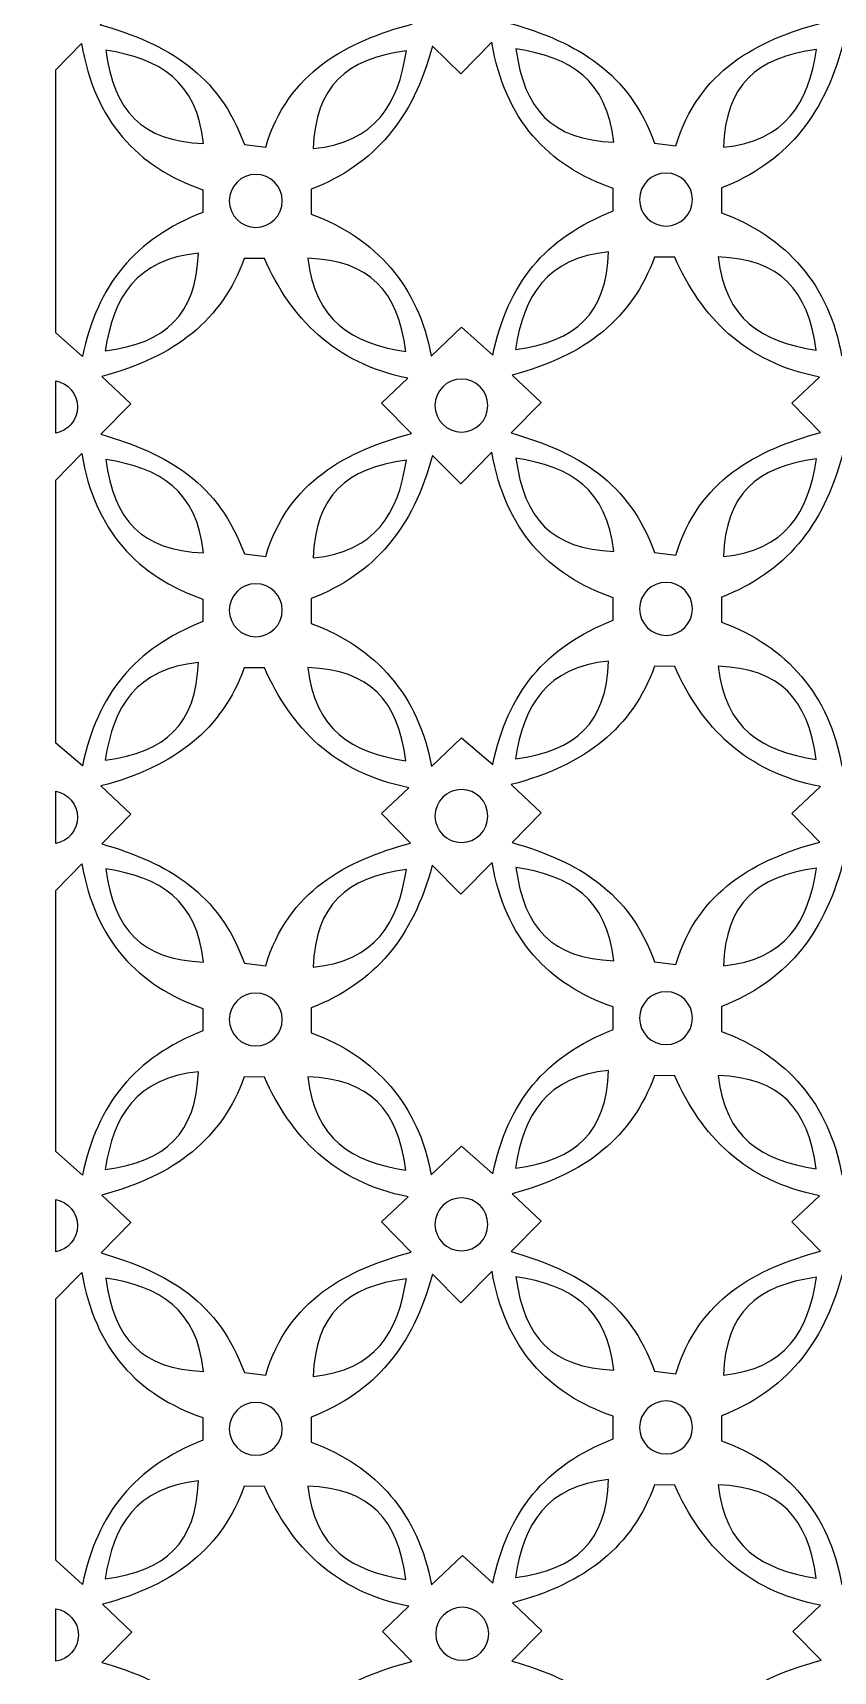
# Model space of a CAD drawing. Header units: centimetres. Extents: x 7.7 to 16.7, y -9 to 9.
# Drawn here: x 12.191 to 14.335, y -4.489 to -0.099 of the extents above; entities that cross this region are included whole.
import ezdxf

# ---------------------------------------------------------------- set-up
doc = ezdxf.new("R2010")
doc.units = ezdxf.units.CM
doc.header["$MEASUREMENT"] = 0
doc.layers.add('layer 1', color=7, linetype='Continuous')

msp = doc.modelspace()

# ---------------------------------------------------------------- linework, layer by layer
at = {"layer": 'layer 1', "color": 250}
for points, knots in [([(7.69314, -9.00021), (7.69314, -3.37172), (7.69314, 3.13452), (7.69314, 9.00077), (7.69314, 9.00077), (7.69314, 9.00077), (16.68501, 9.00077), (16.68501, 9.00077), (16.68501, 9.00077), (16.68501, 3.47841), (16.68501, -3.20635), (16.68501, -9.00021), (16.68501, -9.00021), (16.68501, -9.00021), (7.69314, -9.00021), (7.69314, -9.00021)], [0, 0, 0, 0, 0.2, 0.2, 0.2, 0.2, 0.4, 0.4, 0.4, 0.4, 0.6, 0.6, 0.6, 0.6, 1, 1, 1, 1]), ([(14.30346, -0.07327), (14.13047, -0.11994), (13.97404, -0.20131), (13.91393, -0.40214), (13.91393, -0.40214), (13.91393, -0.40214), (13.85691, -0.39559), (13.85691, -0.39559), (13.85691, -0.39559), (13.78819, -0.20585), (13.65191, -0.1265), (13.4706, -0.07443), (13.4706, -0.07443), (13.4706, -0.07443), (13.5528, 0.00879), (13.5528, 0.00879), (13.5528, 0.00879), (13.5528, 0.00879), (13.47697, 0.0805), (13.47697, 0.0805), (13.47697, 0.0805), (13.67412, 0.13333), (13.79693, 0.23248), (13.85668, 0.39633), (13.85668, 0.39633), (13.85668, 0.39633), (13.91062, 0.39613), (13.91062, 0.39613), (13.91062, 0.39613), (13.98139, 0.23602), (14.09751, 0.11474), (14.29646, 0.07514), (14.29646, 0.07514), (14.29646, 0.07514), (14.2247, 0.00701), (14.2247, 0.00701), (14.2247, 0.00701), (14.2247, 0.00701), (14.30346, -0.07327), (14.30346, -0.07327)], [0, 0, 0, 0, 0.0909091, 0.0909091, 0.0909091, 0.0909091, 0.1818182, 0.1818182, 0.1818182, 0.1818182, 0.2727273, 0.2727273, 0.2727273, 0.2727273, 0.3636364, 0.3636364, 0.3636364, 0.3636364, 0.4545455, 0.4545455, 0.4545455, 0.4545455, 0.5454545, 0.5454545, 0.5454545, 0.5454545, 0.6363636, 0.6363636, 0.6363636, 0.6363636, 0.7272727, 0.7272727, 0.7272727, 0.7272727, 0.8181818, 0.8181818, 0.8181818, 0.8181818, 1, 1, 1, 1]), ([(13.20696, -0.07613), (13.03285, -0.12268), (12.87505, -0.20384), (12.81462, -0.40576), (12.81462, -0.40576), (12.81462, -0.40576), (12.7576, -0.39921), (12.7576, -0.39921), (12.7576, -0.39921), (12.68888, -0.20947), (12.5526, -0.13012), (12.37129, -0.07805), (12.37129, -0.07805), (12.37129, -0.07805), (12.45349, 0.00517), (12.45349, 0.00517), (12.45349, 0.00517), (12.45349, 0.00517), (12.37766, 0.07688), (12.37766, 0.07688), (12.37766, 0.07688), (12.57481, 0.12972), (12.69762, 0.22887), (12.75737, 0.39272), (12.75737, 0.39272), (12.75737, 0.39272), (12.81131, 0.39251), (12.81131, 0.39251), (12.81131, 0.39251), (12.88171, 0.23324), (12.99699, 0.11242), (13.19402, 0.07217), (13.19402, 0.07217), (13.19402, 0.07217), (13.12539, 0.00701), (13.12539, 0.00701), (13.12539, 0.00701), (13.12539, 0.00701), (13.20696, -0.07613), (13.20696, -0.07613)], [0, 0, 0, 0, 0.0909091, 0.0909091, 0.0909091, 0.0909091, 0.1818182, 0.1818182, 0.1818182, 0.1818182, 0.2727273, 0.2727273, 0.2727273, 0.2727273, 0.3636364, 0.3636364, 0.3636364, 0.3636364, 0.4545455, 0.4545455, 0.4545455, 0.4545455, 0.5454545, 0.5454545, 0.5454545, 0.5454545, 0.6363636, 0.6363636, 0.6363636, 0.6363636, 0.7272727, 0.7272727, 0.7272727, 0.7272727, 0.8181818, 0.8181818, 0.8181818, 0.8181818, 1, 1, 1, 1]), ([(12.25201, -0.19883), (12.25201, -0.19883), (12.25201, -0.9031), (12.25201, -0.9031), (12.25201, -0.9031), (12.25201, -0.9031), (12.32389, -0.96711), (12.32389, -0.96711), (12.32389, -0.96711), (12.36379, -0.77522), (12.46319, -0.652), (12.64663, -0.58053), (12.64663, -0.58053), (12.64663, -0.58053), (12.64663, -0.51995), (12.64663, -0.51995), (12.64663, -0.51995), (12.47084, -0.4592), (12.35583, -0.33557), (12.32144, -0.12853), (12.32144, -0.12853), (12.32144, -0.12853), (12.25201, -0.19883), (12.25201, -0.19883)], [0, 0, 0, 0, 0.1428571, 0.1428571, 0.1428571, 0.1428571, 0.2857143, 0.2857143, 0.2857143, 0.2857143, 0.4285714, 0.4285714, 0.4285714, 0.4285714, 0.5714286, 0.5714286, 0.5714286, 0.5714286, 0.7142857, 0.7142857, 0.7142857, 0.7142857, 1, 1, 1, 1]), ([(13.25817, -0.96573), (13.22468, -0.77894), (13.10926, -0.64836), (12.93684, -0.58551), (12.93684, -0.58551), (12.93684, -0.58551), (12.9369, -0.51879), (12.9369, -0.51879), (12.9369, -0.51879), (13.10693, -0.45156), (13.20902, -0.33113), (13.26153, -0.13536), (13.26153, -0.13536), (13.26153, -0.13536), (13.3375, -0.20919), (13.3375, -0.20919), (13.3375, -0.20919), (13.3375, -0.20919), (13.42075, -0.12491), (13.42075, -0.12491), (13.42075, -0.12491), (13.45514, -0.33196), (13.57015, -0.45559), (13.74594, -0.51634), (13.74594, -0.51634), (13.74594, -0.51634), (13.74594, -0.57691), (13.74594, -0.57691), (13.74594, -0.57691), (13.5625, -0.64838), (13.46311, -0.7716), (13.4232, -0.96349), (13.4232, -0.96349), (13.4232, -0.96349), (13.33961, -0.88841), (13.33961, -0.88841), (13.33961, -0.88841), (13.33961, -0.88841), (13.25817, -0.96573), (13.25817, -0.96573)], [0, 0, 0, 0, 0.0909091, 0.0909091, 0.0909091, 0.0909091, 0.1818182, 0.1818182, 0.1818182, 0.1818182, 0.2727273, 0.2727273, 0.2727273, 0.2727273, 0.3636364, 0.3636364, 0.3636364, 0.3636364, 0.4545455, 0.4545455, 0.4545455, 0.4545455, 0.5454545, 0.5454545, 0.5454545, 0.5454545, 0.6363636, 0.6363636, 0.6363636, 0.6363636, 0.7272727, 0.7272727, 0.7272727, 0.7272727, 0.8181818, 0.8181818, 0.8181818, 0.8181818, 1, 1, 1, 1]), ([(14.35801, -0.96523), (14.32525, -0.77677), (14.20953, -0.64509), (14.03615, -0.58189), (14.03615, -0.58189), (14.03615, -0.58189), (14.03621, -0.51517), (14.03621, -0.51517), (14.03621, -0.51517), (14.20624, -0.44795), (14.30833, -0.32752), (14.36084, -0.13176), (14.36084, -0.13176), (14.36084, -0.13176), (14.43681, -0.20919), (14.43681, -0.20919), (14.43681, -0.20919), (14.43681, -0.20919), (14.52006, -0.12491), (14.52006, -0.12491), (14.52006, -0.12491), (14.55445, -0.33196), (14.66946, -0.45559), (14.84525, -0.51634), (14.84525, -0.51634), (14.84525, -0.51634), (14.84525, -0.57691), (14.84525, -0.57691), (14.84525, -0.57691), (14.66181, -0.64838), (14.56241, -0.7716), (14.52251, -0.96349), (14.52251, -0.96349), (14.52251, -0.96349), (14.43892, -0.88841), (14.43892, -0.88841), (14.43892, -0.88841), (14.43892, -0.88841), (14.35801, -0.96523), (14.35801, -0.96523)], [0, 0, 0, 0, 0.0909091, 0.0909091, 0.0909091, 0.0909091, 0.1818182, 0.1818182, 0.1818182, 0.1818182, 0.2727273, 0.2727273, 0.2727273, 0.2727273, 0.3636364, 0.3636364, 0.3636364, 0.3636364, 0.4545455, 0.4545455, 0.4545455, 0.4545455, 0.5454545, 0.5454545, 0.5454545, 0.5454545, 0.6363636, 0.6363636, 0.6363636, 0.6363636, 0.7272727, 0.7272727, 0.7272727, 0.7272727, 0.8181818, 0.8181818, 0.8181818, 0.8181818, 1, 1, 1, 1]), ([(12.38596, -0.14616), (12.53147, -0.16872), (12.63018, -0.22884), (12.64823, -0.39603), (12.64823, -0.39603), (12.48169, -0.38954), (12.4077, -0.30901), (12.38596, -0.14616)], [0, 0, 0, 0, 0.3333333, 0.3333333, 0.3333333, 0.3333333, 1, 1, 1, 1]), ([(13.19173, -0.14765), (13.16917, -0.29317), (13.10905, -0.39187), (12.94186, -0.40992), (12.94186, -0.40992), (12.94835, -0.24339), (13.02887, -0.16939), (13.19173, -0.14765)], [0, 0, 0, 0, 0.3333333, 0.3333333, 0.3333333, 0.3333333, 1, 1, 1, 1]), ([(13.48526, -0.14254), (13.63078, -0.1651), (13.72949, -0.22522), (13.74754, -0.39241), (13.74754, -0.39241), (13.581, -0.38593), (13.50701, -0.3054), (13.48526, -0.14254)], [0, 0, 0, 0, 0.3333333, 0.3333333, 0.3333333, 0.3333333, 1, 1, 1, 1]), ([(14.29104, -0.14403), (14.26848, -0.28955), (14.20836, -0.38826), (14.04117, -0.40631), (14.04117, -0.40631), (14.04766, -0.23977), (14.12819, -0.16578), (14.29104, -0.14403)], [0, 0, 0, 0, 0.3333333, 0.3333333, 0.3333333, 0.3333333, 1, 1, 1, 1]), ([(12.71717, -0.54989), (12.71717, -0.51082), (12.74903, -0.47895), (12.78811, -0.47895), (12.78811, -0.47895), (12.82718, -0.47895), (12.85904, -0.51082), (12.85904, -0.54989), (12.85904, -0.54989), (12.85904, -0.58896), (12.82718, -0.62082), (12.78811, -0.62082), (12.78811, -0.62082), (12.74903, -0.62082), (12.71717, -0.58896), (12.71717, -0.54989)], [0, 0, 0, 0, 0.2, 0.2, 0.2, 0.2, 0.4, 0.4, 0.4, 0.4, 0.6, 0.6, 0.6, 0.6, 1, 1, 1, 1]), ([(13.81648, -0.54627), (13.81648, -0.5072), (13.84834, -0.47533), (13.88742, -0.47533), (13.88742, -0.47533), (13.92649, -0.47533), (13.95835, -0.5072), (13.95835, -0.54627), (13.95835, -0.54627), (13.95835, -0.58534), (13.92649, -0.61721), (13.88742, -0.61721), (13.88742, -0.61721), (13.84834, -0.61721), (13.81648, -0.58534), (13.81648, -0.54627)], [0, 0, 0, 0, 0.2, 0.2, 0.2, 0.2, 0.4, 0.4, 0.4, 0.4, 0.6, 0.6, 0.6, 0.6, 1, 1, 1, 1]), ([(12.38447, -0.95194), (12.40703, -0.80642), (12.46715, -0.70771), (12.63434, -0.68966), (12.63434, -0.68966), (12.62785, -0.8562), (12.54732, -0.93019), (12.38447, -0.95194)], [0, 0, 0, 0, 0.3333333, 0.3333333, 0.3333333, 0.3333333, 1, 1, 1, 1]), ([(14.30168, -1.17027), (14.1294, -1.21702), (13.97383, -1.29852), (13.91393, -1.49866), (13.91393, -1.49866), (13.91393, -1.49866), (13.85691, -1.49211), (13.85691, -1.49211), (13.85691, -1.49211), (13.78841, -1.30298), (13.65278, -1.22353), (13.47236, -1.17146), (13.47236, -1.17146), (13.47236, -1.17146), (13.5528, -1.09002), (13.5528, -1.09002), (13.5528, -1.09002), (13.5528, -1.09002), (13.47508, -1.01652), (13.47508, -1.01652), (13.47508, -1.01652), (13.67333, -0.96382), (13.79674, -0.86456), (13.85668, -0.70018), (13.85668, -0.70018), (13.85668, -0.70018), (13.91062, -0.70039), (13.91062, -0.70039), (13.91062, -0.70039), (13.98163, -0.86104), (14.09829, -0.98258), (14.29846, -1.02176), (14.29846, -1.02176), (14.29846, -1.02176), (14.2247, -1.0918), (14.2247, -1.0918), (14.2247, -1.0918), (14.2247, -1.0918), (14.30168, -1.17027), (14.30168, -1.17027)], [0, 0, 0, 0, 0.0909091, 0.0909091, 0.0909091, 0.0909091, 0.1818182, 0.1818182, 0.1818182, 0.1818182, 0.2727273, 0.2727273, 0.2727273, 0.2727273, 0.3636364, 0.3636364, 0.3636364, 0.3636364, 0.4545455, 0.4545455, 0.4545455, 0.4545455, 0.5454545, 0.5454545, 0.5454545, 0.5454545, 0.6363636, 0.6363636, 0.6363636, 0.6363636, 0.7272727, 0.7272727, 0.7272727, 0.7272727, 0.8181818, 0.8181818, 0.8181818, 0.8181818, 1, 1, 1, 1]), ([(13.48378, -0.94832), (13.50634, -0.8028), (13.56646, -0.70409), (13.73365, -0.68604), (13.73365, -0.68604), (13.72716, -0.85258), (13.64663, -0.92657), (13.48378, -0.94832)], [0, 0, 0, 0, 0.3333333, 0.3333333, 0.3333333, 0.3333333, 1, 1, 1, 1]), ([(14.28955, -0.9498), (14.14404, -0.92725), (14.04533, -0.86713), (14.02727, -0.69994), (14.02727, -0.69994), (14.19382, -0.70642), (14.26781, -0.78695), (14.28955, -0.9498)], [0, 0, 0, 0, 0.3333333, 0.3333333, 0.3333333, 0.3333333, 1, 1, 1, 1]), ([(13.20518, -1.17313), (13.03178, -1.21976), (12.87484, -1.30105), (12.81462, -1.50228), (12.81462, -1.50228), (12.81462, -1.50228), (12.7576, -1.49573), (12.7576, -1.49573), (12.7576, -1.49573), (12.6891, -1.3066), (12.55347, -1.22715), (12.37305, -1.17508), (12.37305, -1.17508), (12.37305, -1.17508), (12.45349, -1.09364), (12.45349, -1.09364), (12.45349, -1.09364), (12.45349, -1.09364), (12.37577, -1.02014), (12.37577, -1.02014), (12.37577, -1.02014), (12.57402, -0.96743), (12.69743, -0.86818), (12.75737, -0.7038), (12.75737, -0.7038), (12.75737, -0.7038), (12.81131, -0.70401), (12.81131, -0.70401), (12.81131, -0.70401), (12.88194, -0.86381), (12.99775, -0.98491), (13.196, -1.02476), (13.196, -1.02476), (13.196, -1.02476), (13.12539, -1.0918), (13.12539, -1.0918), (13.12539, -1.0918), (13.12539, -1.0918), (13.20518, -1.17313), (13.20518, -1.17313)], [0, 0, 0, 0, 0.0909091, 0.0909091, 0.0909091, 0.0909091, 0.1818182, 0.1818182, 0.1818182, 0.1818182, 0.2727273, 0.2727273, 0.2727273, 0.2727273, 0.3636364, 0.3636364, 0.3636364, 0.3636364, 0.4545455, 0.4545455, 0.4545455, 0.4545455, 0.5454545, 0.5454545, 0.5454545, 0.5454545, 0.6363636, 0.6363636, 0.6363636, 0.6363636, 0.7272727, 0.7272727, 0.7272727, 0.7272727, 0.8181818, 0.8181818, 0.8181818, 0.8181818, 1, 1, 1, 1]), ([(13.19024, -0.95342), (13.04473, -0.93087), (12.94602, -0.87075), (12.92796, -0.70355), (12.92796, -0.70355), (13.09451, -0.71004), (13.1685, -0.79057), (13.19024, -0.95342)], [0, 0, 0, 0, 0.3333333, 0.3333333, 0.3333333, 0.3333333, 1, 1, 1, 1]), ([(12.25201, -1.03196), (12.25201, -1.03196), (12.25201, -1.17171), (12.25201, -1.17171), (12.25201, -1.17171), (12.28529, -1.16589), (12.31072, -1.13674), (12.31072, -1.10183), (12.31072, -1.10183), (12.31072, -1.06692), (12.28529, -1.03778), (12.25201, -1.03196)], [0, 0, 0, 0, 0.25, 0.25, 0.25, 0.25, 0.5, 0.5, 0.5, 0.5, 1, 1, 1, 1]), ([(13.26816, -1.09821), (13.26816, -1.05914), (13.30002, -1.02727), (13.3391, -1.02727), (13.3391, -1.02727), (13.37817, -1.02727), (13.41003, -1.05914), (13.41003, -1.09821), (13.41003, -1.09821), (13.41003, -1.13728), (13.37817, -1.16915), (13.3391, -1.16915), (13.3391, -1.16915), (13.30002, -1.16915), (13.26816, -1.13728), (13.26816, -1.09821)], [0, 0, 0, 0, 0.2, 0.2, 0.2, 0.2, 0.4, 0.4, 0.4, 0.4, 0.6, 0.6, 0.6, 0.6, 1, 1, 1, 1]), ([(12.25201, -1.29764), (12.25201, -1.29764), (12.25201, -2.00265), (12.25201, -2.00265), (12.25201, -2.00265), (12.25201, -2.00265), (12.32389, -2.06363), (12.32389, -2.06363), (12.32389, -2.06363), (12.36379, -1.87173), (12.46319, -1.74852), (12.64663, -1.67705), (12.64663, -1.67705), (12.64663, -1.67705), (12.64663, -1.61647), (12.64663, -1.61647), (12.64663, -1.61647), (12.4714, -1.55591), (12.35656, -1.43286), (12.32177, -1.227), (12.32177, -1.227), (12.32177, -1.227), (12.25201, -1.29764), (12.25201, -1.29764)], [0, 0, 0, 0, 0.1428571, 0.1428571, 0.1428571, 0.1428571, 0.2857143, 0.2857143, 0.2857143, 0.2857143, 0.4285714, 0.4285714, 0.4285714, 0.4285714, 0.5714286, 0.5714286, 0.5714286, 0.5714286, 0.7142857, 0.7142857, 0.7142857, 0.7142857, 1, 1, 1, 1]), ([(13.25862, -2.06486), (13.22573, -1.87667), (13.11006, -1.74517), (12.93684, -1.68202), (12.93684, -1.68202), (12.93684, -1.68202), (12.9369, -1.61531), (12.9369, -1.61531), (12.9369, -1.61531), (13.10693, -1.54808), (13.20902, -1.42765), (13.26153, -1.23188), (13.26153, -1.23188), (13.26153, -1.23188), (13.3375, -1.308), (13.3375, -1.308), (13.3375, -1.308), (13.3375, -1.308), (13.42108, -1.22338), (13.42108, -1.22338), (13.42108, -1.22338), (13.45587, -1.42924), (13.57071, -1.5523), (13.74594, -1.61286), (13.74594, -1.61286), (13.74594, -1.61286), (13.74594, -1.67343), (13.74594, -1.67343), (13.74594, -1.67343), (13.5625, -1.7449), (13.46311, -1.86812), (13.4232, -2.06001), (13.4232, -2.06001), (13.4232, -2.06001), (13.33961, -1.98796), (13.33961, -1.98796), (13.33961, -1.98796), (13.33961, -1.98796), (13.25862, -2.06486), (13.25862, -2.06486)], [0, 0, 0, 0, 0.0909091, 0.0909091, 0.0909091, 0.0909091, 0.1818182, 0.1818182, 0.1818182, 0.1818182, 0.2727273, 0.2727273, 0.2727273, 0.2727273, 0.3636364, 0.3636364, 0.3636364, 0.3636364, 0.4545455, 0.4545455, 0.4545455, 0.4545455, 0.5454545, 0.5454545, 0.5454545, 0.5454545, 0.6363636, 0.6363636, 0.6363636, 0.6363636, 0.7272727, 0.7272727, 0.7272727, 0.7272727, 0.8181818, 0.8181818, 0.8181818, 0.8181818, 1, 1, 1, 1]), ([(14.35846, -2.06435), (14.32631, -1.8745), (14.21033, -1.7419), (14.03615, -1.67841), (14.03615, -1.67841), (14.03615, -1.67841), (14.03621, -1.61169), (14.03621, -1.61169), (14.03621, -1.61169), (14.20571, -1.54467), (14.3077, -1.42477), (14.36035, -1.23007), (14.36035, -1.23007), (14.36035, -1.23007), (14.43681, -1.308), (14.43681, -1.308), (14.43681, -1.308), (14.43681, -1.308), (14.52039, -1.22338), (14.52039, -1.22338), (14.52039, -1.22338), (14.55518, -1.42924), (14.67002, -1.5523), (14.84525, -1.61286), (14.84525, -1.61286), (14.84525, -1.61286), (14.84525, -1.67343), (14.84525, -1.67343), (14.84525, -1.67343), (14.66181, -1.7449), (14.56241, -1.86812), (14.52251, -2.06001), (14.52251, -2.06001), (14.52251, -2.06001), (14.43892, -1.98796), (14.43892, -1.98796), (14.43892, -1.98796), (14.43892, -1.98796), (14.35846, -2.06435), (14.35846, -2.06435)], [0, 0, 0, 0, 0.0909091, 0.0909091, 0.0909091, 0.0909091, 0.1818182, 0.1818182, 0.1818182, 0.1818182, 0.2727273, 0.2727273, 0.2727273, 0.2727273, 0.3636364, 0.3636364, 0.3636364, 0.3636364, 0.4545455, 0.4545455, 0.4545455, 0.4545455, 0.5454545, 0.5454545, 0.5454545, 0.5454545, 0.6363636, 0.6363636, 0.6363636, 0.6363636, 0.7272727, 0.7272727, 0.7272727, 0.7272727, 0.8181818, 0.8181818, 0.8181818, 0.8181818, 1, 1, 1, 1]), ([(12.38596, -1.24268), (12.53147, -1.26524), (12.63018, -1.32535), (12.64823, -1.49255), (12.64823, -1.49255), (12.48169, -1.48606), (12.4077, -1.40553), (12.38596, -1.24268)], [0, 0, 0, 0, 0.3333333, 0.3333333, 0.3333333, 0.3333333, 1, 1, 1, 1]), ([(13.19173, -1.24417), (13.16917, -1.38969), (13.10905, -1.48839), (12.94186, -1.50644), (12.94186, -1.50644), (12.94835, -1.33991), (13.02887, -1.26591), (13.19173, -1.24417)], [0, 0, 0, 0, 0.3333333, 0.3333333, 0.3333333, 0.3333333, 1, 1, 1, 1]), ([(13.48526, -1.23906), (13.63078, -1.26162), (13.72949, -1.32174), (13.74754, -1.48893), (13.74754, -1.48893), (13.581, -1.48244), (13.50701, -1.40191), (13.48526, -1.23906)], [0, 0, 0, 0, 0.3333333, 0.3333333, 0.3333333, 0.3333333, 1, 1, 1, 1]), ([(14.29104, -1.24055), (14.26848, -1.38607), (14.20836, -1.48478), (14.04117, -1.50283), (14.04117, -1.50283), (14.04766, -1.33629), (14.12819, -1.26229), (14.29104, -1.24055)], [0, 0, 0, 0, 0.3333333, 0.3333333, 0.3333333, 0.3333333, 1, 1, 1, 1]), ([(12.71717, -1.64641), (12.71717, -1.60733), (12.74903, -1.57547), (12.78811, -1.57547), (12.78811, -1.57547), (12.82718, -1.57547), (12.85904, -1.60733), (12.85904, -1.64641), (12.85904, -1.64641), (12.85904, -1.68548), (12.82718, -1.71734), (12.78811, -1.71734), (12.78811, -1.71734), (12.74903, -1.71734), (12.71717, -1.68548), (12.71717, -1.64641)], [0, 0, 0, 0, 0.2, 0.2, 0.2, 0.2, 0.4, 0.4, 0.4, 0.4, 0.6, 0.6, 0.6, 0.6, 1, 1, 1, 1]), ([(13.81648, -1.64279), (13.81648, -1.60372), (13.84834, -1.57185), (13.88742, -1.57185), (13.88742, -1.57185), (13.92649, -1.57185), (13.95835, -1.60372), (13.95835, -1.64279), (13.95835, -1.64279), (13.95835, -1.68186), (13.92649, -1.71373), (13.88742, -1.71373), (13.88742, -1.71373), (13.84834, -1.71373), (13.81648, -1.68186), (13.81648, -1.64279)], [0, 0, 0, 0, 0.2, 0.2, 0.2, 0.2, 0.4, 0.4, 0.4, 0.4, 0.6, 0.6, 0.6, 0.6, 1, 1, 1, 1]), ([(12.38447, -2.04846), (12.40703, -1.90293), (12.46715, -1.80423), (12.63434, -1.78618), (12.63434, -1.78618), (12.62785, -1.95272), (12.54732, -2.02671), (12.38447, -2.04846)], [0, 0, 0, 0, 0.3333333, 0.3333333, 0.3333333, 0.3333333, 1, 1, 1, 1]), ([(14.29934, -2.26743), (14.12799, -2.31428), (13.97356, -2.39594), (13.91393, -2.59517), (13.91393, -2.59517), (13.91393, -2.59517), (13.85691, -2.58863), (13.85691, -2.58863), (13.85691, -2.58863), (13.7887, -2.40031), (13.65395, -2.32074), (13.47469, -2.26865), (13.47469, -2.26865), (13.47469, -2.26865), (13.5528, -2.18957), (13.5528, -2.18957), (13.5528, -2.18957), (13.5528, -2.18957), (13.47257, -2.1137), (13.47257, -2.1137), (13.47257, -2.1137), (13.6723, -2.06117), (13.79648, -1.96177), (13.85668, -1.7967), (13.85668, -1.7967), (13.85668, -1.7967), (13.91062, -1.79691), (13.91062, -1.79691), (13.91062, -1.79691), (13.98194, -1.95827), (14.09933, -2.08016), (14.30112, -2.11879), (14.30112, -2.11879), (14.30112, -2.11879), (14.2247, -2.19135), (14.2247, -2.19135), (14.2247, -2.19135), (14.2247, -2.19135), (14.29934, -2.26743), (14.29934, -2.26743)], [0, 0, 0, 0, 0.0909091, 0.0909091, 0.0909091, 0.0909091, 0.1818182, 0.1818182, 0.1818182, 0.1818182, 0.2727273, 0.2727273, 0.2727273, 0.2727273, 0.3636364, 0.3636364, 0.3636364, 0.3636364, 0.4545455, 0.4545455, 0.4545455, 0.4545455, 0.5454545, 0.5454545, 0.5454545, 0.5454545, 0.6363636, 0.6363636, 0.6363636, 0.6363636, 0.7272727, 0.7272727, 0.7272727, 0.7272727, 0.8181818, 0.8181818, 0.8181818, 0.8181818, 1, 1, 1, 1]), ([(13.48378, -2.04484), (13.50634, -1.89932), (13.56646, -1.80061), (13.73365, -1.78256), (13.73365, -1.78256), (13.72716, -1.9491), (13.64663, -2.02309), (13.48378, -2.04484)], [0, 0, 0, 0, 0.3333333, 0.3333333, 0.3333333, 0.3333333, 1, 1, 1, 1]), ([(14.28955, -2.04632), (14.14404, -2.02377), (14.04533, -1.96365), (14.02727, -1.79645), (14.02727, -1.79645), (14.19382, -1.80294), (14.26781, -1.88347), (14.28955, -2.04632)], [0, 0, 0, 0, 0.3333333, 0.3333333, 0.3333333, 0.3333333, 1, 1, 1, 1]), ([(13.20282, -2.27028), (13.03036, -2.31701), (12.87457, -2.39848), (12.81462, -2.59879), (12.81462, -2.59879), (12.81462, -2.59879), (12.7576, -2.59225), (12.7576, -2.59225), (12.7576, -2.59225), (12.68939, -2.40393), (12.55464, -2.32436), (12.37538, -2.27227), (12.37538, -2.27227), (12.37538, -2.27227), (12.45349, -2.19319), (12.45349, -2.19319), (12.45349, -2.19319), (12.45349, -2.19319), (12.37326, -2.11732), (12.37326, -2.11732), (12.37326, -2.11732), (12.57299, -2.06479), (12.69718, -1.96538), (12.75737, -1.80032), (12.75737, -1.80032), (12.75737, -1.80032), (12.81131, -1.80053), (12.81131, -1.80053), (12.81131, -1.80053), (12.88225, -1.96104), (12.99878, -2.08251), (13.19863, -2.1218), (13.19863, -2.1218), (13.19863, -2.1218), (13.12539, -2.19135), (13.12539, -2.19135), (13.12539, -2.19135), (13.12539, -2.19135), (13.20282, -2.27028), (13.20282, -2.27028)], [0, 0, 0, 0, 0.0909091, 0.0909091, 0.0909091, 0.0909091, 0.1818182, 0.1818182, 0.1818182, 0.1818182, 0.2727273, 0.2727273, 0.2727273, 0.2727273, 0.3636364, 0.3636364, 0.3636364, 0.3636364, 0.4545455, 0.4545455, 0.4545455, 0.4545455, 0.5454545, 0.5454545, 0.5454545, 0.5454545, 0.6363636, 0.6363636, 0.6363636, 0.6363636, 0.7272727, 0.7272727, 0.7272727, 0.7272727, 0.8181818, 0.8181818, 0.8181818, 0.8181818, 1, 1, 1, 1]), ([(13.19024, -2.04994), (13.04473, -2.02738), (12.94602, -1.96727), (12.92796, -1.80007), (12.92796, -1.80007), (13.09451, -1.80656), (13.1685, -1.88709), (13.19024, -2.04994)], [0, 0, 0, 0, 0.3333333, 0.3333333, 0.3333333, 0.3333333, 1, 1, 1, 1]), ([(12.25201, -2.13151), (12.25201, -2.13151), (12.25201, -2.27126), (12.25201, -2.27126), (12.25201, -2.27126), (12.28529, -2.26544), (12.31072, -2.23629), (12.31072, -2.20138), (12.31072, -2.20138), (12.31072, -2.16647), (12.28529, -2.13733), (12.25201, -2.13151)], [0, 0, 0, 0, 0.25, 0.25, 0.25, 0.25, 0.5, 0.5, 0.5, 0.5, 1, 1, 1, 1]), ([(13.26816, -2.19776), (13.26816, -2.15869), (13.30002, -2.12682), (13.3391, -2.12682), (13.3391, -2.12682), (13.37817, -2.12682), (13.41003, -2.15869), (13.41003, -2.19776), (13.41003, -2.19776), (13.41003, -2.23683), (13.37817, -2.2687), (13.3391, -2.2687), (13.3391, -2.2687), (13.30002, -2.2687), (13.26816, -2.23683), (13.26816, -2.19776)], [0, 0, 0, 0, 0.2, 0.2, 0.2, 0.2, 0.4, 0.4, 0.4, 0.4, 0.6, 0.6, 0.6, 0.6, 1, 1, 1, 1]), ([(12.25201, -2.39718), (12.25201, -2.39718), (12.25201, -3.09661), (12.25201, -3.09661), (12.25201, -3.09661), (12.25201, -3.09661), (12.32389, -3.16015), (12.32389, -3.16015), (12.32389, -3.16015), (12.36379, -2.96825), (12.46319, -2.84503), (12.64663, -2.77356), (12.64663, -2.77356), (12.64663, -2.77356), (12.64663, -2.71299), (12.64663, -2.71299), (12.64663, -2.71299), (12.47213, -2.65268), (12.35753, -2.53041), (12.32222, -2.32609), (12.32222, -2.32609), (12.32222, -2.32609), (12.25201, -2.39718), (12.25201, -2.39718)], [0, 0, 0, 0, 0.1428571, 0.1428571, 0.1428571, 0.1428571, 0.2857143, 0.2857143, 0.2857143, 0.2857143, 0.4285714, 0.4285714, 0.4285714, 0.4285714, 0.5714286, 0.5714286, 0.5714286, 0.5714286, 0.7142857, 0.7142857, 0.7142857, 0.7142857, 1, 1, 1, 1]), ([(13.25824, -3.15917), (13.22484, -2.97216), (13.10939, -2.84144), (12.93684, -2.77854), (12.93684, -2.77854), (12.93684, -2.77854), (12.9369, -2.71182), (12.9369, -2.71182), (12.9369, -2.71182), (13.10654, -2.64475), (13.20855, -2.52472), (13.26116, -2.32974), (13.26116, -2.32974), (13.26116, -2.32974), (13.3375, -2.40755), (13.3375, -2.40755), (13.3375, -2.40755), (13.3375, -2.40755), (13.42153, -2.32248), (13.42153, -2.32248), (13.42153, -2.32248), (13.45684, -2.52679), (13.57144, -2.64906), (13.74594, -2.70937), (13.74594, -2.70937), (13.74594, -2.70937), (13.74594, -2.76995), (13.74594, -2.76995), (13.74594, -2.76995), (13.5625, -2.84142), (13.46311, -2.96463), (13.4232, -3.15653), (13.4232, -3.15653), (13.4232, -3.15653), (13.33961, -3.08192), (13.33961, -3.08192), (13.33961, -3.08192), (13.33961, -3.08192), (13.25824, -3.15917), (13.25824, -3.15917)], [0, 0, 0, 0, 0.0909091, 0.0909091, 0.0909091, 0.0909091, 0.1818182, 0.1818182, 0.1818182, 0.1818182, 0.2727273, 0.2727273, 0.2727273, 0.2727273, 0.3636364, 0.3636364, 0.3636364, 0.3636364, 0.4545455, 0.4545455, 0.4545455, 0.4545455, 0.5454545, 0.5454545, 0.5454545, 0.5454545, 0.6363636, 0.6363636, 0.6363636, 0.6363636, 0.7272727, 0.7272727, 0.7272727, 0.7272727, 0.8181818, 0.8181818, 0.8181818, 0.8181818, 1, 1, 1, 1]), ([(14.52272, -3.15555), (14.52272, -3.15555), (14.5201, -3.15868), (14.5201, -3.15868), (14.5201, -3.15868), (14.5201, -3.15868), (14.43892, -3.08192), (14.43892, -3.08192), (14.43892, -3.08192), (14.43892, -3.08192), (14.35808, -3.15866), (14.35808, -3.15866), (14.35808, -3.15866), (14.32541, -2.96999), (14.20965, -2.83817), (14.03615, -2.77492), (14.03615, -2.77492), (14.03615, -2.77492), (14.03621, -2.7082), (14.03621, -2.7082), (14.03621, -2.7082), (14.20502, -2.64146), (14.30686, -2.52226), (14.3597, -2.32896), (14.3597, -2.32896), (14.3597, -2.32896), (14.43681, -2.40755), (14.43681, -2.40755), (14.43681, -2.40755), (14.43681, -2.40755), (14.52084, -2.32248), (14.52084, -2.32248), (14.52084, -2.32248), (14.55615, -2.52679), (14.67075, -2.64906), (14.84525, -2.70937), (14.84525, -2.70937), (14.84525, -2.70937), (14.84525, -2.76995), (14.84525, -2.76995), (14.84525, -2.76995), (14.66212, -2.84129), (14.56276, -2.96422), (14.52272, -3.15555)], [0, 0, 0, 0, 0.0833333, 0.0833333, 0.0833333, 0.0833333, 0.1666667, 0.1666667, 0.1666667, 0.1666667, 0.25, 0.25, 0.25, 0.25, 0.3333333, 0.3333333, 0.3333333, 0.3333333, 0.4166667, 0.4166667, 0.4166667, 0.4166667, 0.5, 0.5, 0.5, 0.5, 0.5833333, 0.5833333, 0.5833333, 0.5833333, 0.6666667, 0.6666667, 0.6666667, 0.6666667, 0.75, 0.75, 0.75, 0.75, 0.8333333, 0.8333333, 0.8333333, 0.8333333, 1, 1, 1, 1]), ([(12.38596, -2.3392), (12.53147, -2.36175), (12.63018, -2.42187), (12.64823, -2.58906), (12.64823, -2.58906), (12.48169, -2.58258), (12.4077, -2.50205), (12.38596, -2.3392)], [0, 0, 0, 0, 0.3333333, 0.3333333, 0.3333333, 0.3333333, 1, 1, 1, 1]), ([(13.19173, -2.34068), (13.16917, -2.4862), (13.10905, -2.58491), (12.94186, -2.60296), (12.94186, -2.60296), (12.94835, -2.43642), (13.02887, -2.36243), (13.19173, -2.34068)], [0, 0, 0, 0, 0.3333333, 0.3333333, 0.3333333, 0.3333333, 1, 1, 1, 1]), ([(13.48526, -2.33558), (13.63078, -2.35814), (13.72949, -2.41825), (13.74754, -2.58545), (13.74754, -2.58545), (13.581, -2.57896), (13.50701, -2.49843), (13.48526, -2.33558)], [0, 0, 0, 0, 0.3333333, 0.3333333, 0.3333333, 0.3333333, 1, 1, 1, 1]), ([(14.29104, -2.33707), (14.26848, -2.48258), (14.20836, -2.58129), (14.04117, -2.59934), (14.04117, -2.59934), (14.04766, -2.4328), (14.12819, -2.35881), (14.29104, -2.33707)], [0, 0, 0, 0, 0.3333333, 0.3333333, 0.3333333, 0.3333333, 1, 1, 1, 1]), ([(12.71717, -2.74293), (12.71717, -2.70385), (12.74903, -2.67199), (12.78811, -2.67199), (12.78811, -2.67199), (12.82718, -2.67199), (12.85904, -2.70385), (12.85904, -2.74293), (12.85904, -2.74293), (12.85904, -2.782), (12.82718, -2.81386), (12.78811, -2.81386), (12.78811, -2.81386), (12.74903, -2.81386), (12.71717, -2.782), (12.71717, -2.74293)], [0, 0, 0, 0, 0.2, 0.2, 0.2, 0.2, 0.4, 0.4, 0.4, 0.4, 0.6, 0.6, 0.6, 0.6, 1, 1, 1, 1]), ([(13.81648, -2.73931), (13.81648, -2.70023), (13.84834, -2.66837), (13.88742, -2.66837), (13.88742, -2.66837), (13.92649, -2.66837), (13.95835, -2.70023), (13.95835, -2.73931), (13.95835, -2.73931), (13.95835, -2.77838), (13.92649, -2.81024), (13.88742, -2.81024), (13.88742, -2.81024), (13.84834, -2.81024), (13.81648, -2.77838), (13.81648, -2.73931)], [0, 0, 0, 0, 0.2, 0.2, 0.2, 0.2, 0.4, 0.4, 0.4, 0.4, 0.6, 0.6, 0.6, 0.6, 1, 1, 1, 1]), ([(13.20482, -3.36626), (13.03156, -3.41291), (12.8748, -3.49423), (12.81462, -3.69531), (12.81462, -3.69531), (12.81462, -3.69531), (12.7576, -3.68877), (12.7576, -3.68877), (12.7576, -3.68877), (12.68914, -3.49976), (12.55365, -3.42029), (12.37341, -3.36822), (12.37341, -3.36822), (12.37341, -3.36822), (12.45349, -3.28714), (12.45349, -3.28714), (12.45349, -3.28714), (12.45349, -3.28714), (12.37538, -3.21328), (12.37538, -3.21328), (12.37538, -3.21328), (12.57386, -3.1606), (12.69739, -3.06132), (12.75737, -2.89684), (12.75737, -2.89684), (12.75737, -2.89684), (12.81131, -2.89705), (12.81131, -2.89705), (12.81131, -2.89705), (12.88199, -3.05695), (12.99791, -3.17812), (13.19641, -3.21788), (13.19641, -3.21788), (13.19641, -3.21788), (13.12539, -3.2853), (13.12539, -3.2853), (13.12539, -3.2853), (13.12539, -3.2853), (13.20482, -3.36626), (13.20482, -3.36626)], [0, 0, 0, 0, 0.0909091, 0.0909091, 0.0909091, 0.0909091, 0.1818182, 0.1818182, 0.1818182, 0.1818182, 0.2727273, 0.2727273, 0.2727273, 0.2727273, 0.3636364, 0.3636364, 0.3636364, 0.3636364, 0.4545455, 0.4545455, 0.4545455, 0.4545455, 0.5454545, 0.5454545, 0.5454545, 0.5454545, 0.6363636, 0.6363636, 0.6363636, 0.6363636, 0.7272727, 0.7272727, 0.7272727, 0.7272727, 0.8181818, 0.8181818, 0.8181818, 0.8181818, 1, 1, 1, 1]), ([(12.38447, -3.14497), (12.40703, -2.99945), (12.46715, -2.90075), (12.63434, -2.88269), (12.63434, -2.88269), (12.62785, -3.04923), (12.54732, -3.12323), (12.38447, -3.14497)], [0, 0, 0, 0, 0.3333333, 0.3333333, 0.3333333, 0.3333333, 1, 1, 1, 1]), ([(13.19024, -3.14646), (13.04473, -3.1239), (12.94602, -3.06378), (12.92796, -2.89659), (12.92796, -2.89659), (13.09451, -2.90307), (13.1685, -2.9836), (13.19024, -3.14646)], [0, 0, 0, 0, 0.3333333, 0.3333333, 0.3333333, 0.3333333, 1, 1, 1, 1]), ([(14.30132, -3.3634), (14.12918, -3.41017), (13.97379, -3.4917), (13.91393, -3.69169), (13.91393, -3.69169), (13.91393, -3.69169), (13.85691, -3.68515), (13.85691, -3.68515), (13.85691, -3.68515), (13.78845, -3.49614), (13.65296, -3.41667), (13.47272, -3.3646), (13.47272, -3.3646), (13.47272, -3.3646), (13.5528, -3.28352), (13.5528, -3.28352), (13.5528, -3.28352), (13.5528, -3.28352), (13.47469, -3.20966), (13.47469, -3.20966), (13.47469, -3.20966), (13.67317, -3.15698), (13.7967, -3.0577), (13.85668, -2.89322), (13.85668, -2.89322), (13.85668, -2.89322), (13.91062, -2.89343), (13.91062, -2.89343), (13.91062, -2.89343), (13.98167, -3.05418), (14.09845, -3.17578), (14.29887, -3.21488), (14.29887, -3.21488), (14.29887, -3.21488), (14.2247, -3.2853), (14.2247, -3.2853), (14.2247, -3.2853), (14.2247, -3.2853), (14.30132, -3.3634), (14.30132, -3.3634)], [0, 0, 0, 0, 0.0909091, 0.0909091, 0.0909091, 0.0909091, 0.1818182, 0.1818182, 0.1818182, 0.1818182, 0.2727273, 0.2727273, 0.2727273, 0.2727273, 0.3636364, 0.3636364, 0.3636364, 0.3636364, 0.4545455, 0.4545455, 0.4545455, 0.4545455, 0.5454545, 0.5454545, 0.5454545, 0.5454545, 0.6363636, 0.6363636, 0.6363636, 0.6363636, 0.7272727, 0.7272727, 0.7272727, 0.7272727, 0.8181818, 0.8181818, 0.8181818, 0.8181818, 1, 1, 1, 1]), ([(13.48378, -3.14135), (13.50634, -2.99583), (13.56646, -2.89713), (13.73365, -2.87907), (13.73365, -2.87907), (13.72716, -3.04562), (13.64663, -3.11961), (13.48378, -3.14135)], [0, 0, 0, 0, 0.3333333, 0.3333333, 0.3333333, 0.3333333, 1, 1, 1, 1]), ([(14.28955, -3.14284), (14.14404, -3.12028), (14.04533, -3.06016), (14.02727, -2.89297), (14.02727, -2.89297), (14.19382, -2.89946), (14.26781, -2.97999), (14.28955, -3.14284)], [0, 0, 0, 0, 0.3333333, 0.3333333, 0.3333333, 0.3333333, 1, 1, 1, 1]), ([(12.25201, -3.22546), (12.25201, -3.22546), (12.25201, -3.36521), (12.25201, -3.36521), (12.25201, -3.36521), (12.28529, -3.3594), (12.31072, -3.33024), (12.31072, -3.29533), (12.31072, -3.29533), (12.31072, -3.26042), (12.28529, -3.23128), (12.25201, -3.22546)], [0, 0, 0, 0, 0.25, 0.25, 0.25, 0.25, 0.5, 0.5, 0.5, 0.5, 1, 1, 1, 1]), ([(13.26816, -3.29172), (13.26816, -3.25264), (13.30002, -3.22078), (13.3391, -3.22078), (13.3391, -3.22078), (13.37817, -3.22078), (13.41003, -3.25264), (13.41003, -3.29172), (13.41003, -3.29172), (13.41003, -3.33079), (13.37817, -3.36265), (13.3391, -3.36265), (13.3391, -3.36265), (13.30002, -3.36265), (13.26816, -3.33079), (13.26816, -3.29172)], [0, 0, 0, 0, 0.2, 0.2, 0.2, 0.2, 0.4, 0.4, 0.4, 0.4, 0.6, 0.6, 0.6, 0.6, 1, 1, 1, 1]), ([(12.25201, -3.49114), (12.25201, -3.49114), (12.25201, -4.19122), (12.25201, -4.19122), (12.25201, -4.19122), (12.25201, -4.19122), (12.32389, -4.25666), (12.32389, -4.25666), (12.32389, -4.25666), (12.36379, -4.06477), (12.46319, -3.94155), (12.64663, -3.87008), (12.64663, -3.87008), (12.64663, -3.87008), (12.64663, -3.80951), (12.64663, -3.80951), (12.64663, -3.80951), (12.47151, -3.74899), (12.35671, -3.62606), (12.32184, -3.42043), (12.32184, -3.42043), (12.32184, -3.42043), (12.25201, -3.49114), (12.25201, -3.49114)], [0, 0, 0, 0, 0.1428571, 0.1428571, 0.1428571, 0.1428571, 0.2857143, 0.2857143, 0.2857143, 0.2857143, 0.4285714, 0.4285714, 0.4285714, 0.4285714, 0.5714286, 0.5714286, 0.5714286, 0.5714286, 0.7142857, 0.7142857, 0.7142857, 0.7142857, 1, 1, 1, 1]), ([(13.25858, -4.25767), (13.22565, -4.0696), (13.11, -3.93818), (12.93684, -3.87506), (12.93684, -3.87506), (12.93684, -3.87506), (12.9369, -3.80834), (12.9369, -3.80834), (12.9369, -3.80834), (13.10693, -3.74112), (13.20902, -3.62069), (13.26153, -3.42491), (13.26153, -3.42491), (13.26153, -3.42491), (13.3375, -3.50151), (13.3375, -3.50151), (13.3375, -3.50151), (13.3375, -3.50151), (13.42115, -3.41681), (13.42115, -3.41681), (13.42115, -3.41681), (13.45602, -3.62244), (13.57082, -3.74537), (13.74594, -3.80589), (13.74594, -3.80589), (13.74594, -3.80589), (13.74594, -3.86646), (13.74594, -3.86646), (13.74594, -3.86646), (13.5625, -3.93793), (13.46311, -4.06115), (13.4232, -4.25305), (13.4232, -4.25305), (13.4232, -4.25305), (13.34183, -4.17863), (13.34183, -4.17863), (13.34183, -4.17863), (13.34183, -4.17863), (13.25858, -4.25767), (13.25858, -4.25767)], [0, 0, 0, 0, 0.0909091, 0.0909091, 0.0909091, 0.0909091, 0.1818182, 0.1818182, 0.1818182, 0.1818182, 0.2727273, 0.2727273, 0.2727273, 0.2727273, 0.3636364, 0.3636364, 0.3636364, 0.3636364, 0.4545455, 0.4545455, 0.4545455, 0.4545455, 0.5454545, 0.5454545, 0.5454545, 0.5454545, 0.6363636, 0.6363636, 0.6363636, 0.6363636, 0.7272727, 0.7272727, 0.7272727, 0.7272727, 0.8181818, 0.8181818, 0.8181818, 0.8181818, 1, 1, 1, 1]), ([(14.35842, -4.25717), (14.32622, -4.06743), (14.21026, -3.93491), (14.03615, -3.87144), (14.03615, -3.87144), (14.03615, -3.87144), (14.03621, -3.80472), (14.03621, -3.80472), (14.03621, -3.80472), (14.20561, -3.73775), (14.30757, -3.61796), (14.36025, -3.42347), (14.36025, -3.42347), (14.36025, -3.42347), (14.43681, -3.50151), (14.43681, -3.50151), (14.43681, -3.50151), (14.43681, -3.50151), (14.52046, -3.41681), (14.52046, -3.41681), (14.52046, -3.41681), (14.55533, -3.62244), (14.67013, -3.74537), (14.84525, -3.80589), (14.84525, -3.80589), (14.84525, -3.80589), (14.84525, -3.86646), (14.84525, -3.86646), (14.84525, -3.86646), (14.66181, -3.93793), (14.56241, -4.06115), (14.52251, -4.25305), (14.52251, -4.25305), (14.52251, -4.25305), (14.44114, -4.17863), (14.44114, -4.17863), (14.44114, -4.17863), (14.44114, -4.17863), (14.35842, -4.25717), (14.35842, -4.25717)], [0, 0, 0, 0, 0.0909091, 0.0909091, 0.0909091, 0.0909091, 0.1818182, 0.1818182, 0.1818182, 0.1818182, 0.2727273, 0.2727273, 0.2727273, 0.2727273, 0.3636364, 0.3636364, 0.3636364, 0.3636364, 0.4545455, 0.4545455, 0.4545455, 0.4545455, 0.5454545, 0.5454545, 0.5454545, 0.5454545, 0.6363636, 0.6363636, 0.6363636, 0.6363636, 0.7272727, 0.7272727, 0.7272727, 0.7272727, 0.8181818, 0.8181818, 0.8181818, 0.8181818, 1, 1, 1, 1]), ([(12.38596, -3.43571), (12.53147, -3.45827), (12.63018, -3.51839), (12.64823, -3.68558), (12.64823, -3.68558), (12.48169, -3.6791), (12.4077, -3.59857), (12.38596, -3.43571)], [0, 0, 0, 0, 0.3333333, 0.3333333, 0.3333333, 0.3333333, 1, 1, 1, 1]), ([(13.19173, -3.4372), (13.16917, -3.58272), (13.10905, -3.68143), (12.94186, -3.69948), (12.94186, -3.69948), (12.94835, -3.53294), (13.02887, -3.45895), (13.19173, -3.4372)], [0, 0, 0, 0, 0.3333333, 0.3333333, 0.3333333, 0.3333333, 1, 1, 1, 1]), ([(13.48526, -3.4321), (13.63078, -3.45466), (13.72949, -3.51477), (13.74754, -3.68196), (13.74754, -3.68196), (13.581, -3.67548), (13.50701, -3.59495), (13.48526, -3.4321)], [0, 0, 0, 0, 0.3333333, 0.3333333, 0.3333333, 0.3333333, 1, 1, 1, 1]), ([(14.29104, -3.43358), (14.26848, -3.5791), (14.20836, -3.67781), (14.04117, -3.69586), (14.04117, -3.69586), (14.04766, -3.52932), (14.12819, -3.45533), (14.29104, -3.43358)], [0, 0, 0, 0, 0.3333333, 0.3333333, 0.3333333, 0.3333333, 1, 1, 1, 1]), ([(12.71717, -3.83944), (12.71717, -3.80037), (12.74903, -3.76851), (12.78811, -3.76851), (12.78811, -3.76851), (12.82718, -3.76851), (12.85904, -3.80037), (12.85904, -3.83944), (12.85904, -3.83944), (12.85904, -3.87851), (12.82718, -3.91038), (12.78811, -3.91038), (12.78811, -3.91038), (12.74903, -3.91038), (12.71717, -3.87851), (12.71717, -3.83944)], [0, 0, 0, 0, 0.2, 0.2, 0.2, 0.2, 0.4, 0.4, 0.4, 0.4, 0.6, 0.6, 0.6, 0.6, 1, 1, 1, 1]), ([(13.81648, -3.83583), (13.81648, -3.79675), (13.84834, -3.76489), (13.88742, -3.76489), (13.88742, -3.76489), (13.92649, -3.76489), (13.95835, -3.79675), (13.95835, -3.83583), (13.95835, -3.83583), (13.95835, -3.8749), (13.92649, -3.90676), (13.88742, -3.90676), (13.88742, -3.90676), (13.84834, -3.90676), (13.81648, -3.8749), (13.81648, -3.83583)], [0, 0, 0, 0, 0.2, 0.2, 0.2, 0.2, 0.4, 0.4, 0.4, 0.4, 0.6, 0.6, 0.6, 0.6, 1, 1, 1, 1]), ([(13.20642, -4.46235), (13.03253, -4.50892), (12.87499, -4.59012), (12.81462, -4.79183), (12.81462, -4.79183), (12.81462, -4.79183), (12.7576, -4.78529), (12.7576, -4.78529), (12.7576, -4.78529), (12.68938, -4.59693), (12.55459, -4.51736), (12.37529, -4.46528), (12.37529, -4.46528), (12.37529, -4.46528), (12.45571, -4.38385), (12.45571, -4.38385), (12.45571, -4.38385), (12.45571, -4.38385), (12.37695, -4.30938), (12.37695, -4.30938), (12.37695, -4.30938), (12.57452, -4.25659), (12.69755, -4.1574), (12.75737, -3.99336), (12.75737, -3.99336), (12.75737, -3.99336), (12.81131, -3.99356), (12.81131, -3.99356), (12.81131, -3.99356), (12.88223, -4.15401), (12.99869, -4.27546), (13.19841, -4.31479), (13.19841, -4.31479), (13.19841, -4.31479), (13.12761, -4.38202), (13.12761, -4.38202), (13.12761, -4.38202), (13.12761, -4.38202), (13.20642, -4.46235), (13.20642, -4.46235)], [0, 0, 0, 0, 0.0909091, 0.0909091, 0.0909091, 0.0909091, 0.1818182, 0.1818182, 0.1818182, 0.1818182, 0.2727273, 0.2727273, 0.2727273, 0.2727273, 0.3636364, 0.3636364, 0.3636364, 0.3636364, 0.4545455, 0.4545455, 0.4545455, 0.4545455, 0.5454545, 0.5454545, 0.5454545, 0.5454545, 0.6363636, 0.6363636, 0.6363636, 0.6363636, 0.7272727, 0.7272727, 0.7272727, 0.7272727, 0.8181818, 0.8181818, 0.8181818, 0.8181818, 1, 1, 1, 1]), ([(12.38447, -4.24149), (12.40703, -4.09597), (12.46715, -3.99727), (12.63434, -3.97921), (12.63434, -3.97921), (12.62785, -4.14575), (12.54732, -4.21975), (12.38447, -4.24149)], [0, 0, 0, 0, 0.3333333, 0.3333333, 0.3333333, 0.3333333, 1, 1, 1, 1]), ([(13.19024, -4.24298), (13.04473, -4.22042), (12.94602, -4.1603), (12.92796, -3.99311), (12.92796, -3.99311), (13.09451, -3.99959), (13.1685, -4.08012), (13.19024, -4.24298)], [0, 0, 0, 0, 0.3333333, 0.3333333, 0.3333333, 0.3333333, 1, 1, 1, 1]), ([(14.30292, -4.45949), (14.13015, -4.50618), (13.97397, -4.58759), (13.91393, -4.78821), (13.91393, -4.78821), (13.91393, -4.78821), (13.85691, -4.78167), (13.85691, -4.78167), (13.85691, -4.78167), (13.78869, -4.59332), (13.6539, -4.51375), (13.4746, -4.46166), (13.4746, -4.46166), (13.4746, -4.46166), (13.55502, -4.38024), (13.55502, -4.38024), (13.55502, -4.38024), (13.55502, -4.38024), (13.47626, -4.30576), (13.47626, -4.30576), (13.47626, -4.30576), (13.67383, -4.25297), (13.79686, -4.15378), (13.85668, -3.98974), (13.85668, -3.98974), (13.85668, -3.98974), (13.91062, -3.98995), (13.91062, -3.98995), (13.91062, -3.98995), (13.98191, -4.15124), (14.09924, -4.27311), (14.3009, -4.31178), (14.3009, -4.31178), (14.3009, -4.31178), (14.22692, -4.38202), (14.22692, -4.38202), (14.22692, -4.38202), (14.22692, -4.38202), (14.30292, -4.45949), (14.30292, -4.45949)], [0, 0, 0, 0, 0.0909091, 0.0909091, 0.0909091, 0.0909091, 0.1818182, 0.1818182, 0.1818182, 0.1818182, 0.2727273, 0.2727273, 0.2727273, 0.2727273, 0.3636364, 0.3636364, 0.3636364, 0.3636364, 0.4545455, 0.4545455, 0.4545455, 0.4545455, 0.5454545, 0.5454545, 0.5454545, 0.5454545, 0.6363636, 0.6363636, 0.6363636, 0.6363636, 0.7272727, 0.7272727, 0.7272727, 0.7272727, 0.8181818, 0.8181818, 0.8181818, 0.8181818, 1, 1, 1, 1]), ([(13.48378, -4.23787), (13.50634, -4.09235), (13.56646, -3.99365), (13.73365, -3.97559), (13.73365, -3.97559), (13.72716, -4.14213), (13.64663, -4.21613), (13.48378, -4.23787)], [0, 0, 0, 0, 0.3333333, 0.3333333, 0.3333333, 0.3333333, 1, 1, 1, 1]), ([(14.28955, -4.23936), (14.14404, -4.2168), (14.04533, -4.15668), (14.02727, -3.98949), (14.02727, -3.98949), (14.19382, -3.99597), (14.26781, -4.0765), (14.28955, -4.23936)], [0, 0, 0, 0, 0.3333333, 0.3333333, 0.3333333, 0.3333333, 1, 1, 1, 1]), ([(12.25201, -4.32183), (12.25201, -4.32183), (12.25201, -4.46228), (12.25201, -4.46228), (12.25201, -4.46228), (12.28637, -4.4574), (12.31294, -4.42773), (12.31294, -4.39205), (12.31294, -4.39205), (12.31294, -4.35637), (12.28637, -4.32671), (12.25201, -4.32183)], [0, 0, 0, 0, 0.25, 0.25, 0.25, 0.25, 0.5, 0.5, 0.5, 0.5, 1, 1, 1, 1]), ([(13.27038, -4.38843), (13.27038, -4.34936), (13.30224, -4.31749), (13.34132, -4.31749), (13.34132, -4.31749), (13.38039, -4.31749), (13.41225, -4.34936), (13.41225, -4.38843), (13.41225, -4.38843), (13.41225, -4.4275), (13.38039, -4.45936), (13.34132, -4.45936), (13.34132, -4.45936), (13.30224, -4.45936), (13.27038, -4.4275), (13.27038, -4.38843)], [0, 0, 0, 0, 0.2, 0.2, 0.2, 0.2, 0.4, 0.4, 0.4, 0.4, 0.6, 0.6, 0.6, 0.6, 1, 1, 1, 1])]:
    msp.add_open_spline(points, degree=3, knots=knots, dxfattribs=at)

doc.saveas('drawing.dxf')
